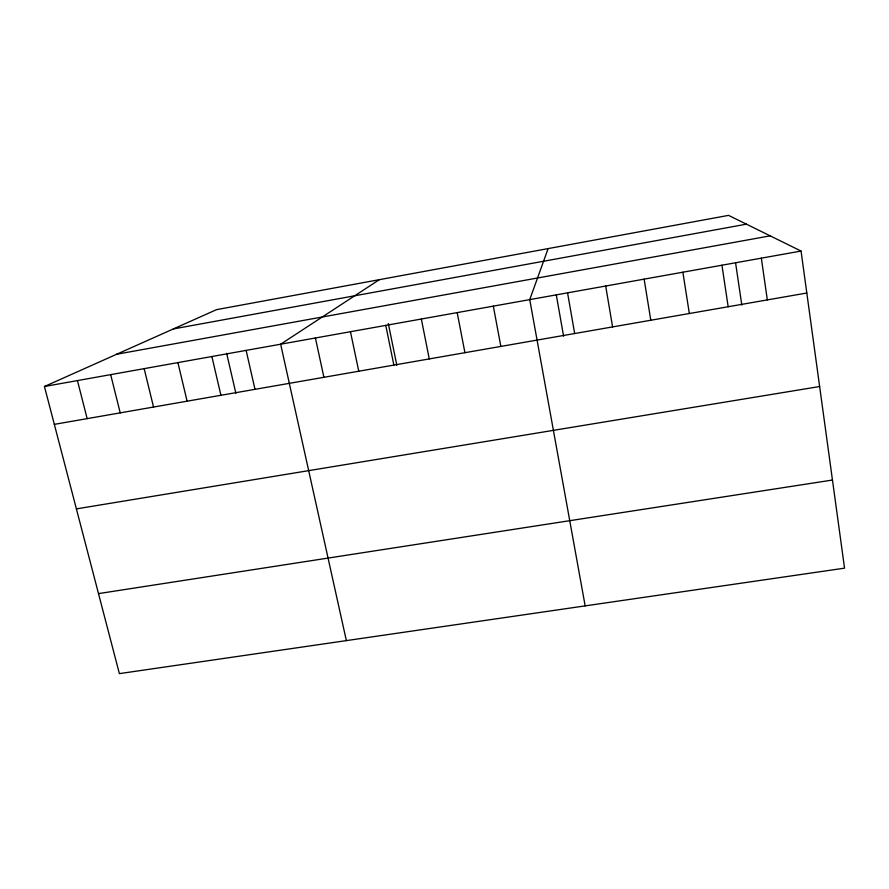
<?xml version="1.0" encoding="UTF-8"?>
<svg xmlns="http://www.w3.org/2000/svg" width="889" height="889" viewBox="0 0 889 889"><rect width="100%" height="100%" fill="white"/><g stroke="black" fill="none" stroke-linecap="round" stroke-linejoin="round"><path stroke-width="1.33" d="M548.113 248.598L529.744 299.615L585.162 605.887M379.359 279.668L280.646 344.21L346.366 640.613M44.45 386.493L216.572 309.639L728.569 215.371L801.056 251.054L844.55 568.16L119.382 673.629L44.45 386.493L801.056 251.054M173.299 328.952L746.427 224.161M116.637 354.255L770.174 235.852M54.329 424.364L806.812 293.014M76.387 508.886L819.636 386.526M98.501 593.608L832.46 480.038M77.443 380.592L87.155 418.63M110.669 374.636L120.226 412.863M144.162 368.646L153.541 407.04M177.9 362.601L187.101 401.183M211.882 356.522L220.917 395.283M226.639 353.277L235.874 393.305M246.131 350.388L254.987 389.338M315.417 337.987L323.907 377.303M350.455 331.719L358.756 371.224M388.304 323.529L396.816 365.223M385.759 325.396L393.871 365.09M421.342 319.029L429.265 358.912M457.19 312.606L464.925 352.689M493.328 306.138L500.851 346.421M556.281 294.815L563.582 336.186M567.56 292.848L574.672 333.531M605.687 286.025L612.588 326.919M644.125 279.146L650.804 320.24M682.874 272.201L689.331 313.517M721.946 265.211L728.169 306.738M735.636 263.233L741.815 305.094M761.34 258.166L767.329 299.904"/></g></svg>
